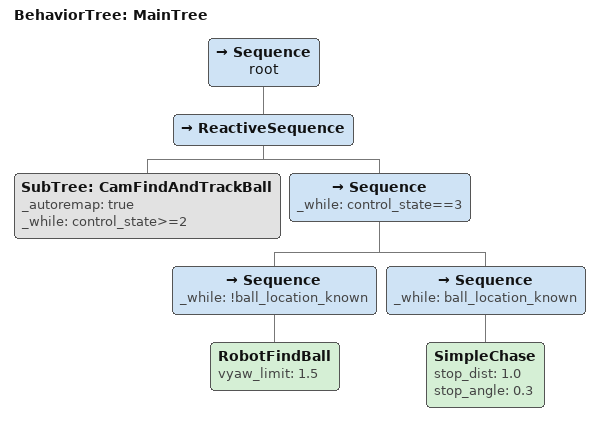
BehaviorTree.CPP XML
<!-- 用于演示追球 -->

<root BTCPP_format="4" >
    <include path="./subtrees/subtree_cam_find_and_track_ball.xml" />

     <BehaviorTree ID="MainTree">
        <Sequence name="root">
            <ReactiveSequence>
               <SubTree ID="CamFindAndTrackBall" _autoremap="true" _while="control_state>=2" />
               <Sequence _while="control_state==3" >
                  <Sequence _while="!ball_location_known" >
                     <RobotFindBall vyaw_limit="1.5" />
                  </Sequence>
                  <Sequence _while="ball_location_known" >
                     <SimpleChase  stop_dist="1.0" stop_angle="0.3" />
                  </Sequence>
               </Sequence>
            </ReactiveSequence>
        </Sequence>
     </BehaviorTree>
</root>
